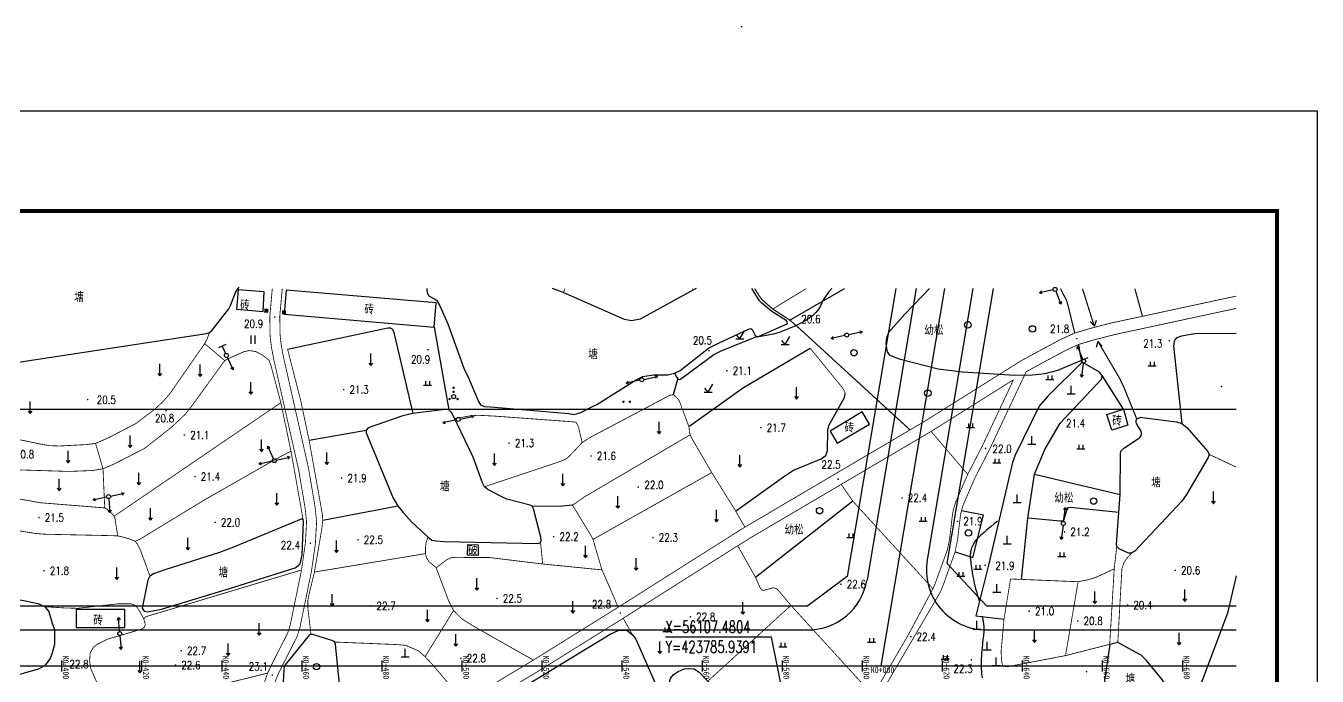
# Model space of a CAD drawing. Header units: millimetres. Extents: x 423323 to 424695, y 55333 to 56284.
# Drawn here: x 423594.9 to 423917.5, y 56121.4 to 56283.7 of the extents above; entities that cross this region are included whole.
import ezdxf
from ezdxf.enums import TextEntityAlignment as Align

# ---------------------------------------------------------------- set-up
doc = ezdxf.new("R2010")
doc.units = ezdxf.units.MM
doc.header["$LTSCALE"] = 1000
for name, pattern in [('X2', [10, 8, -2]), ('X3', [5, 4, -1]), ('X5', [3, 2, -1])]:
    doc.linetypes.add(name, pattern=pattern)
for name, color, linetype in [('DIM_COOR', 3, 'Continuous'), ('PUB_TEXT', 7, 'Continuous'), ('TK', 4, 'Continuous'), ('地形图', 252, 'Continuous'), ('道路网', 7, 'Continuous')]:
    doc.layers.add(name, color=color, linetype=linetype)
doc.styles.add('_TCH_DIM', font='SIMPLEX', dxfattribs={"bigfont": 'GBCBIG'})
doc.styles.add('HZ', font='rs.shx', dxfattribs={"width": 0.8, "bigfont": 'hztxt.shx'})
doc.styles.add('等线体', font='simhei.ttf')
doc.linetypes.add('10421', pattern='A,2,[150,AAA.SHX,S=1,R=0,X=0,Y=1],1e-11', length=2)
doc.linetypes.add('1161', pattern='A,0,[149,AAA.SHX,S=0.15,R=0,X=0,Y=0],-1.6', length=1.6)

# ---------------------------------------------------------------- blocks, each defined once
blk = doc.blocks.new('gc120')
for p, q in [((-0.5, 0.6), (0, 0)), ((0, 0), (0, 3)), ((0, 0), (0.5, 0.6))]:
    blk.add_line(p, q)
blk = doc.blocks.new('gc119')
for p, q in [((-1, 0), (1, 0)), ((-0.5, 1), (-0.5, 0)), ((0.5, 1), (0.5, 0))]:
    blk.add_line(p, q)
blk = doc.blocks.new('gc111')
for p, q in [((-1, 0), (1, 0)), ((0, 0), (0, 2))]:
    blk.add_line(p, q)
blk = doc.blocks.new('gc002')
at = {"const_width": 1}
blk.add_lwpolyline([(-0.5, 0), (0.5, 0)], dxfattribs=at)
blk = doc.blocks.new('gc170')
at = {"linetype": 'Continuous'}
blk.add_circle((0, 0), 0.5, dxfattribs=at)
blk = doc.blocks.new('gc013b')
at = {"linetype": 'Continuous'}
blk.add_line((0.5, 0), (4, 0), dxfattribs=at)
at = {"linetype": 'Continuous', "flags": 128}
blk.add_lwpolyline([(3.39, 0.35), (4, 0), (3.39, -0.35)], dxfattribs=at)
blk = doc.blocks.new('gc123')
for p, q in [((-1, 0), (1, 0)), ((0, 0), (-0.8, 1)), ((0, 0), (1.2, 2))]:
    blk.add_line(p, q)
blk = doc.blocks.new('gc160')
at = {"const_width": 0.3}
for points in [[(-0.15, 2.2, 1), (0.15, 2.2, 1)], [(-0.15, 1.2, 1), (0.15, 1.2, 1)], [(-1.15, -0.6, 1), (-0.85, -0.6, 1)], [(0.85, -0.6, 1), (1.15, -0.6, 1)]]:
    blk.add_lwpolyline(points, format="xyb", close=True, dxfattribs=at)
blk.add_circle((0, 0), 0.5)
blk = doc.blocks.new('gc163')
at = {"const_width": 0.3}
for points in [[(-0.95, 0, 1), (-0.65, 0, 1)], [(0.65, 0, 1), (0.95, 0, 1)]]:
    blk.add_lwpolyline(points, format="xyb", close=True, dxfattribs=at)
blk = doc.blocks.new('gc121')
for p, q in [((-0.5, -1), (-0.5, 1)), ((0.5, -1), (0.5, 1))]:
    blk.add_line(p, q)
blk = doc.blocks.new('gc122')
blk.add_circle((0, 0), 0.8)
blk = doc.blocks.new('gc037')
for p, q in [((0, 0), (-1.39, 0.8)), ((-1.39, -0.8), (0, 0))]:
    blk.add_line(p, q)
blk = doc.blocks.new('GC200')
at = {"linetype": 'Continuous', "const_width": 0.2, "flags": 128}
blk.add_lwpolyline([(-0.1, 0, 1), (0.1, 0, 1)], format="xyb", close=True, dxfattribs=at)
blk = doc.blocks.new('wetrewtewtre')
at = {"layer": '道路网', "color": 6, "linetype": 'Continuous'}
for p, q in [((423812.22, 56218.16), (423800.11, 56146.32)), ((423812.22, 56218.16), (423800.11, 56146.32)), ((423836.56, 56218.16), (423825.01, 56149.64)), ((423836.56, 56218.16), (423825.01, 56149.64)), ((423825.01, 56149.64), (423834.87, 56138.98)), ((423825.01, 56149.64), (423834.87, 56138.98)), ((423800.11, 56146.32), (423790.25, 56138.98)), ((423800.11, 56146.32), (423790.25, 56138.98)), ((423342.15, 56138.98), (423790.25, 56138.98)), ((423342.15, 56138.98), (423790.25, 56138.98)), ((423834.87, 56138.98), (423897.23, 56138.98)), ((423834.87, 56138.98), (423897.23, 56138.98))]:
    blk.add_line(p, q, dxfattribs=at)
at = {"layer": '道路网', "color": 4, "linetype": 'Continuous'}
for p, q in [((423817.29, 56218.16), (423805.04, 56145.49)), ((423817.29, 56218.16), (423805.04, 56145.49)), ((423831.49, 56218.16), (423820.08, 56150.47)), ((423831.49, 56218.16), (423820.08, 56150.47)), ((423342.15, 56132.98), (423790.25, 56132.98)), ((423342.15, 56132.98), (423790.25, 56132.98)), ((423834.87, 56132.98), (423897.23, 56132.98)), ((423834.87, 56132.98), (423897.23, 56132.98))]:
    blk.add_line(p, q, dxfattribs=at)
at = {"layer": '道路网', "color": 2, "linetype": 'X3'}
for p, q in [((423824.39, 56218.16), (423808.51, 56123.98)), ((423824.39, 56218.16), (423808.51, 56123.98)), ((423342.15, 56123.98), (423897.23, 56123.98)), ((423342.15, 56123.98), (423897.23, 56123.98))]:
    blk.add_line(p, q, dxfattribs=at)
at = {"layer": '道路网', "color": 2, "linetype": 'Continuous', "lineweight": 30}
for p, q in [((423603.9, 56122.58), (423603.9, 56125.38)), ((423603.9, 56122.58), (423603.9, 56125.38)), ((423623.9, 56122.58), (423623.9, 56125.38)), ((423623.9, 56122.58), (423623.9, 56125.38)), ((423643.9, 56122.58), (423643.9, 56125.38)), ((423643.9, 56122.58), (423643.9, 56125.38)), ((423663.9, 56122.58), (423663.9, 56125.38)), ((423663.9, 56122.58), (423663.9, 56125.38)), ((423683.9, 56122.58), (423683.9, 56125.38)), ((423683.9, 56122.58), (423683.9, 56125.38)), ((423703.9, 56122.58), (423703.9, 56125.38)), ((423703.9, 56122.58), (423703.9, 56125.38)), ((423723.9, 56122.58), (423723.9, 56125.38)), ((423723.9, 56122.58), (423723.9, 56125.38)), ((423743.9, 56122.58), (423743.9, 56125.38)), ((423743.9, 56122.58), (423743.9, 56125.38)), ((423763.9, 56122.58), (423763.9, 56125.38)), ((423763.9, 56122.58), (423763.9, 56125.38)), ((423783.9, 56122.58), (423783.9, 56125.38)), ((423783.9, 56122.58), (423783.9, 56125.38)), ((423803.9, 56122.58), (423803.9, 56125.38)), ((423803.9, 56122.58), (423803.9, 56125.38)), ((423807.11, 56123.98), (423809.91, 56123.98)), ((423807.11, 56123.98), (423809.91, 56123.98)), ((423823.9, 56122.58), (423823.9, 56125.38)), ((423823.9, 56122.58), (423823.9, 56125.38)), ((423843.9, 56122.58), (423843.9, 56125.38)), ((423843.9, 56122.58), (423843.9, 56125.38)), ((423863.9, 56122.58), (423863.9, 56125.38)), ((423863.9, 56122.58), (423863.9, 56125.38)), ((423883.9, 56122.58), (423883.9, 56125.38)), ((423883.9, 56122.58), (423883.9, 56125.38))]:
    blk.add_line(p, q, dxfattribs=at)
at = {"layer": '道路网', "color": 4, "linetype": 'Continuous'}
for centre, start, end in [((423834.87, 56147.98), 170.4299, 270), ((423834.87, 56147.98), 170.4299, 270), ((423790.25, 56147.98), 270, 350.4299), ((423790.25, 56147.98), 270, 350.4299)]:
    blk.add_arc(centre, 15, start, end, dxfattribs=at)
at = {"layer": '道路网', "color": 141, "linetype": 'Continuous', "style": '等线体', "width": 0.8}
for s, rotation, p in [('K0+400', 271.0552, (423604.07, 56126.53)), ('K0+400', 271.0552, (423604.07, 56126.53)), ('K0+420', 271.0552, (423624.07, 56126.53)), ('K0+420', 271.0552, (423624.07, 56126.53)), ('K0+440', 271.0552, (423644.07, 56126.53)), ('K0+440', 271.0552, (423644.07, 56126.53)), ('K0+460', 271.0552, (423664.07, 56126.53)), ('K0+460', 271.0552, (423664.07, 56126.53)), ('K0+480', 271.0552, (423684.07, 56126.53)), ('K0+480', 271.0552, (423684.07, 56126.53)), ('K0+500', 271.0552, (423704.07, 56126.53)), ('K0+500', 271.0552, (423704.07, 56126.53)), ('K0+520', 271.0552, (423724.07, 56126.53)), ('K0+520', 271.0552, (423724.07, 56126.53)), ('K0+540', 271.0552, (423744.07, 56126.53)), ('K0+540', 271.0552, (423744.07, 56126.53)), ('K0+560', 271.0552, (423764.07, 56126.53)), ('K0+560', 271.0552, (423764.07, 56126.53)), ('K0+580', 271.0552, (423784.07, 56126.53)), ('K0+580', 271.0552, (423784.07, 56126.53)), ('K0+600', 271.0552, (423804.07, 56126.53)), ('K0+600', 271.0552, (423804.07, 56126.53)), ('K0+620', 271.0552, (423824.07, 56126.53)), ('K0+620', 271.0552, (423824.07, 56126.53)), ('K0+640', 271.0552, (423844.07, 56126.53)), ('K0+640', 271.0552, (423844.07, 56126.53)), ('K0+660', 271.0552, (423864.07, 56126.53)), ('K0+660', 271.0552, (423864.07, 56126.53)), ('K0+680', 271.0552, (423884.07, 56126.53)), ('K0+680', 271.0552, (423884.07, 56126.53)), ('K0+000', 359.6331, (423805.98, 56122.25)), ('K0+000', 359.6331, (423805.98, 56122.25))]:
    blk.add_text(s, height=1.5, rotation=rotation, dxfattribs=at).set_placement(p)
blk = doc.blocks.new('GeYuanFrame_84040822', base_point=(20.09, 4.53))
at = {"layer": 'TK'}
blk.add_lwpolyline([(20.09, 4.53), (20.09, 598.53), (861.09, 598.53), (861.09, 4.53)], close=True, dxfattribs=at)
at = {"layer": 'TK', "const_width": 1}
blk.add_lwpolyline([(45.09, 588.53), (851.09, 588.53), (851.09, 14.53), (45.09, 14.53)], close=True, dxfattribs=at)

msp = doc.modelspace()

# ---------------------------------------------------------------- linework, layer by layer
at = {"layer": 'DIM_COOR', "color": 3}
for p, q in [((423781.185, 56131.19), (423754.675, 56131.19)), ((423785.939, 56107.48), (423781.185, 56131.19))]:
    msp.add_line(p, q, dxfattribs=at)
at = {"layer": '地形图', "color": 250, "linetype": '10421', "flags": 128}
for points, elevation in [([(423569.574, 56218.16), (423571.972, 56211.813), (423572.145, 56211.498), (423572.628, 56211.483), (423573.429, 56211.648), (423579.651, 56213.604), (423580.129, 56213.526), (423580.408, 56213.197), (423580.692, 56212.259), (423584.225, 56198.476), (423640.013, 56206.959), (423640.764, 56207.19), (423641.41, 56207.793), (423645.611, 56213.145)], -21.177), ([(423645.611, 56213.145), (423646.042, 56213.979), (423647.269, 56217.175), (423647.648, 56217.818), (423648.219, 56218.562)], -21.177), ([(423660.275, 56203.032), (423685.279, 56208.359), (423686.022, 56208.346)], 21.542), ([(423686.022, 56208.346), (423686.489, 56208.045), (423686.802, 56207.194), (423691.545, 56186.963)], 21.542), ([(423760.539, 56183.711), (423774.182, 56193.52), (423790.819, 56203.308)], 22.472), ([(423772.217, 56162.644), (423784.192, 56171.165), (423786.691, 56172.828), (423793.607, 56175.683), (423794.704, 56176.494), (423795.193, 56177.777), (423795.246, 56182.769), (423795.51, 56183.994), (423799.432, 56191.026), (423799.606, 56191.892)], 22.472), ([(423665.639, 56180.364), (423679.866, 56182.832)], 21.912)]:
    msp.add_lwpolyline(points, dxfattribs=dict(at, elevation=elevation))
at = {"layer": '地形图', "color": 250, "linetype": 'Continuous', "elevation": -21.177, "flags": 128}
for points in [[(423654.355, 56217.404), (423654.094, 56212.398), (423647.629, 56212.916), (423648.029, 56217.911)], [(423696.909, 56208.575), (423697.423, 56214.584), (423659.916, 56217.763), (423659.407, 56211.754)]]:
    msp.add_lwpolyline(points, close=True, dxfattribs=at)
at = {"layer": '地形图', "color": 250, "linetype": 'X2', "const_width": 0.2, "flags": 128}
for points, elevation in [([(423655.832, 56211.171), (423656.459, 56218.16)], 20.922), ([(423646.585, 56094.336), (423652.918, 56115.408), (423655.301, 56122.207), (423656.578, 56124.888), (423660.299, 56132.202), (423660.918, 56134.116), (423663.753, 56147.937), (423664.729, 56154.739), (423665.023, 56160.006), (423664.637, 56163.499), (423663.065, 56172.785), (423656.768, 56200.732), (423656.265, 56203.417), (423655.909, 56206.33), (423655.832, 56211.171)], 24.04)]:
    msp.add_lwpolyline(points, dxfattribs=dict(at, elevation=elevation))
at = {"layer": '地形图', "color": 250, "linetype": 'Continuous', "const_width": 0.2, "flags": 128}
for points, elevation in [([(423658.322, 56211.249), (423658.948, 56218.16)], 20.922), ([(423729.126, 56217.171), (423729.62, 56218.16)], 20.762), ([(423761.686, 56217.851), (423761.424, 56218.16)], 20.202), ([(423649.254, 56094.598), (423655.296, 56114.634), (423657.615, 56121.253), (423658.821, 56123.783), (423662.617, 56131.244), (423663.339, 56133.478), (423666.217, 56147.507), (423667.219, 56154.491), (423667.531, 56160.074), (423667.114, 56163.846), (423665.519, 56173.269), (423659.216, 56201.238), (423658.737, 56203.799), (423658.407, 56206.504), (423658.327, 56211.37)], 24.04), ([(423640.764, 56207.19), (423640.221, 56205.721), (423639.556, 56204.433), (423630.872, 56191.958), (423629.099, 56189.909), (423626.942, 56187.932), (423622.309, 56184.455), (423615.762, 56181.055), (423612.309, 56179.524), (423609.968, 56179.232), (423603.39, 56178.89), (423600.883, 56178.961), (423599.333, 56179.208), (423592.526, 56180.606), (423590.614, 56181.463), (423589.424, 56182.696), (423588.528, 56183.755), (423585.353, 56188.705), (423584.58, 56189.893), (423583.914, 56191.963), (423582.394, 56198.11)], -21.177), ([(423666.117, 56131.866), (423665.351, 56138.318), (423665.336, 56140.374), (423665.648, 56141.912), (423666.984, 56147.425), (423668.88, 56158.522), (423669.046, 56160.354), (423668.972, 56161.799), (423665.639, 56180.364), (423663.542, 56190.278), (423660.275, 56203.032)], 22.922), ([(423799.606, 56191.892), (423799.391, 56192.617), (423798.738, 56193.597), (423790.819, 56203.308)], 22.472), ([(423658.591, 56189.695), (423656.189, 56198.75), (423655.632, 56200.283), (423653.994, 56201.605), (423652.31, 56202.459), (423650.699, 56202.706), (423649.387, 56202.422), (423645.113, 56200.531), (423644.594, 56200.184), (423644.14, 56199.618), (423636.354, 56188.884), (423634.645, 56186.747), (423631.509, 56183.771), (423627.584, 56180.646), (423624.421, 56178.212), (423616.8, 56174.318), (423614.162, 56173.187), (423611.475, 56172.756), (423605.624, 56172.538), (423596.143, 56172.833), (423593.025, 56172.932)], 0.405), ([(423844.776, 56197.391), (423835.553, 56177.828), (423832.005, 56170.949), (423829.115, 56164.315), (423828.61, 56162.709), (423828.362, 56161.493), (423827.656, 56155.491), (423827.046, 56152.446), (423824.054, 56144.156), (423823.306, 56142.371), (423816.635, 56130.958)], 21.832), ([(423658.591, 56189.695), (423616.943, 56161.368), (423616, 56162.45), (423614.986, 56163.245), (423614.595, 56163.434), (423598.697, 56164.701), (423587.102, 56166.745), (423585.417, 56167.171), (423582.203, 56168.392), (423580.795, 56169.192), (423579.404, 56170.5), (423575.365, 56175.781), (423574.3, 56177.244), (423573.528, 56179.097), (423571.093, 56185.343), (423568.3, 56193.652)], 0.405), ([(423705.878, 56112.469), (423723.241, 56122.877), (423744.192, 56135.933), (423772.735, 56153.984), (423776.074, 56156.059), (423798.582, 56169.305), (423821.045, 56182.519), (423841.637, 56195.424)], 23.082), ([(423760.539, 56183.711), (423758.194, 56190.013), (423757.71, 56190.739), (423756.668, 56191.696), (423755.773, 56191.546), (423735.687, 56180.925), (423733.883, 56179.735), (423730.51, 56176.181), (423729.632, 56175.516), (423727.778, 56174.815), (423709.442, 56168.705)], 22.042), ([(423658.591, 56189.695), (423661.127, 56177.59), (423664.14, 56160.593)], 0.405), ([(423733.883, 56179.735), (423732.969, 56183.467), (423732.722, 56184.136), (423732.307, 56184.835), (423731.667, 56184.91), (423711.959, 56186.348), (423707.883, 56186.551), (423705.794, 56186.392), (423702.199, 56185.737)], 21.782), ([(423774.522, 56158.627), (423772.217, 56162.644), (423766.239, 56172.251), (423761.251, 56180.802), (423760.839, 56181.68), (423760.68, 56182.329), (423760.539, 56183.711)], 23.082), ([(423830.197, 56171.807), (423821.045, 56182.519)], 21.832), ([(423661.127, 56177.59), (423658.947, 56176.466), (423655.766, 56174.697), (423639.303, 56165.306), (423623.322, 56155.587), (423622.169, 56155.104), (423620.841, 56155.666), (423618.762, 56156.256), (423617.829, 56156.438), (423616.314, 56156.505), (423599.525, 56156.87), (423597.345, 56157.047), (423595.091, 56157.404), (423587.818, 56158.596), (423586.824, 56158.383), (423586.055, 56158.07), (423582.534, 56155.022)], 0.405), ([(423609.968, 56179.232), (423609.968, 56179.232)], -21.177), ([(423614.162, 56173.187), (423612.309, 56179.524)], -0.015), ([(423614.595, 56163.434), (423614.162, 56173.187)], 0.375), ([(423798.582, 56169.305), (423801.46, 56165.15), (423821.502, 56143.243)], 23.082), ([(423617.829, 56156.438), (423617.138, 56160.856), (423616.943, 56161.368)], 0.765), ([(423625.892, 56146.409), (423623.482, 56153.001), (423622.757, 56154.422), (423622.169, 56155.104)], -21.177), ([(423666.984, 56147.425), (423694.733, 56152.027)], 22.802), ([(423772.735, 56153.984), (423777.181, 56146.091), (423778.339, 56143.47), (423778.725, 56142.937), (423779.204, 56142.858), (423781.66, 56143.506), (423782.013, 56143.439), (423782.414, 56143.258), (423782.907, 56142.811), (423786.026, 56139.093), (423806.532, 56116.643)], 23.082), ([(423867.68, 56129.849), (423868.717, 56148.314), (423869.199, 56149.733), (423869.868, 56150.759), (423871.086, 56152.103)], 20.912), ([(423655.301, 56122.207), (423615.351, 56112.305), (423614.931, 56112.394), (423614.657, 56112.777), (423613.311, 56118.258), (423611.097, 56123.348), (423610.831, 56125.23), (423610.92, 56127.14), (423611.769, 56128.649), (423612.691, 56129.348), (423615.282, 56130.684), (423618.738, 56131.665), (423623.897, 56133.212), (423624.464, 56133.625), (423624.722, 56134.243), (423624.674, 56134.576), (423624.397, 56135.492), (423624.361, 56135.739), (423624.774, 56136.204), (423625.659, 56136.531), (423626.012, 56136.616), (423663.753, 56147.937)], 24.04), ([(423721.677, 56125.437), (423706.549, 56134.022), (423703.759, 56135.775), (423701.744, 56137.851), (423700.57, 56140.08), (423697.383, 56148.507)], 23.082), ([(423854.627, 56126.571), (423857.77, 56145.009)], 21.282), ([(423765.23, 56120.158), (423786.026, 56139.093)], 23.412), ([(423694.624, 56126.287), (423701.744, 56137.851)], 22.96), ([(423704.336, 56115.043), (423696.514, 56124.292), (423694.624, 56126.287), (423692.961, 56127.743), (423689.85, 56129.12), (423687.784, 56129.316), (423672.102, 56129.953)], 22.96)]:
    msp.add_lwpolyline(points, dxfattribs=dict(at, elevation=elevation))
at = {"layer": '地形图', "color": 250, "linetype": 'Continuous', "flags": 128}
for points, elevation in [([(423695.088, 56218.16), (423695.092, 56217.831), (423695.166, 56217.081), (423695.593, 56216.37), (423697.494, 56215.319), (423698.307, 56213.824), (423700.278, 56209.338), (423704.365, 56198.08), (423705.186, 56196.467), (423705.186, 56196.467), (423707.99, 56189.974), (423708.5, 56189.136), (423709.499, 56188.703), (423711.009, 56188.668), (423730.564, 56186.954), (423731.862, 56186.733), (423733.497, 56187.239), (423735.916, 56188.462), (423737.497, 56189.229), (423747.214, 56195.319), (423749.027, 56196.256), (423751.654, 56196.681), (423755.236, 56196.681), (423756.966, 56197.035), (423758.314, 56197.74), (423765.415, 56203.312), (423767.912, 56204.562), (423775.428, 56208.055), (423776.008, 56208.203), (423776.346, 56207.986), (423777.127, 56206.448), (423777.512, 56206.179), (423778.114, 56206.264), (423785.057, 56209.378), (423785.147, 56209.627), (423785.125, 56209.901), (423784.875, 56210.241), (423781.254, 56212.488), (423778.715, 56214.568), (423778.205, 56215.114), (423776.266, 56218.16)], 20.962), ([(423762.356, 56218.16), (423761.686, 56217.851), (423748.366, 56210.553), (423746.157, 56210.138), (423744.482, 56210.469), (423729.126, 56217.171), (423726.418, 56218.16)], 20.962), ([(423796.238, 56218.16), (423795.425, 56217.242), (423794.115, 56215.347), (423793.207, 56213.446), (423792.299, 56212.277), (423791.409, 56211.396), (423789.755, 56210.213), (423787.273, 56208.914), (423783.09, 56207.214), (423781.674, 56206.774), (423777.594, 56206.008)], 21), ([(423820.642, 56218.16), (423818.876, 56216.374), (423814.511, 56211.768), (423810.412, 56207.172), (423809.875, 56205.919), (423809.768, 56204.413), (423810.044, 56202.39), (423810.598, 56201.656), (423811.73, 56201.118), (423813.08, 56200.642), (423822.83, 56198.159), (423828.868, 56197.407), (423841.964, 56196.55), (423846.415, 56196.667), (423849.578, 56197.018), (423852.681, 56197.838), (423860.274, 56200.971)], 22), ([(423664.14, 56160.593), (423663.688, 56160.626), (423646.787, 56153.649), (423643.228, 56152.287), (423629.57, 56147.953), (423626.788, 56146.953), (423625.892, 56146.409), (423625.333, 56145.391), (423623.985, 56138.391)], -21.177), ([(423623.985, 56138.392), (423624.473, 56137.677), (423625.265, 56137.48), (423628.775, 56138.172), (423646.823, 56143.659), (423662.163, 56148.516), (423662.843, 56148.959), (423663.404, 56149.457), (423663.902, 56151.699), (423664.249, 56159.985), (423664.14, 56160.593)], 22.382), ([(423672.102, 56129.953), (423671.545, 56130.261), (423666.604, 56131.853), (423666.117, 56131.866), (423665.703, 56131.632), (423659.706, 56124.228), (423659.441, 56123.753), (423659.32, 56123.135), (423659.07, 56118.243)], 22.96), ([(423674.119, 56111.132), (423672.235, 56129.382), (423672.102, 56129.953)], 22.96)]:
    msp.add_lwpolyline(points, dxfattribs=dict(at, elevation=elevation))
at = {"layer": '地形图', "color": 250, "linetype": 'X2', "const_width": 0.2, "flags": 128}
msp.add_lwpolyline([(423704.336, 56115.043), (423721.677, 56125.437), (423742.596, 56138.473), (423771.141, 56156.526), (423774.522, 56158.627), (423797.06, 56171.891), (423819.487, 56185.083), (423843.636, 56200.217), (423853.254, 56205.402), (423856.928, 56207.072), (423860.777, 56208.217), (423866.084, 56209.588), (423897.23, 56216.285)], dxfattribs=at)
at = {"layer": '地形图', "color": 250, "linetype": 'X3', "flags": 128}
for points, const_width, elevation in [([(423815.779, 56182.902), (423797.328, 56199.801), (423787.56, 56208.747), (423785.766, 56210.292), (423781.483, 56213.075), (423780.159, 56214.204), (423778.775, 56215.441), (423778.071, 56216.407), (423776.945, 56218.16)], 0.3, 21.712), ([(423799.406, 56218.16), (423785.766, 56210.292)], 0.3, 22.012), ([(423853.375, 56218.16), (423854.905, 56215.144), (423855.376, 56213.462), (423856.928, 56207.072)], 0.3, 20.012), ([(423841.637, 56195.424), (423833.759, 56178.714), (423830.197, 56171.807), (423827.239, 56165.016), (423826.672, 56163.211), (423826.385, 56161.811), (423825.679, 56155.805), (423825.114, 56152.984), (423822.189, 56144.882), (423821.502, 56143.243), (423815.285, 56131.622)], 0.2, 21.832)]:
    msp.add_lwpolyline(points, dxfattribs=dict(at, const_width=const_width, elevation=elevation))
at = {"layer": '地形图', "color": 250, "linetype": 'Continuous', "flags": 128}
for points, const_width in [([(423789.833, 56218.16), (423781.483, 56213.075)], 0.2), ([(423861.669, 56209.212), (423858.854, 56218.16)], 0.3), ([(423644.594, 56200.184), (423639.556, 56204.433)], 0.2), ([(423862.718, 56205.004), (423868.138, 56195.776), (423869.207, 56193.539), (423872.416, 56185.637)], 0.3), ([(423731.402, 56164.205), (423732.238, 56164.589), (423733.124, 56165.295), (423734.418, 56166.171), (423760.839, 56181.68)], 0.2), ([(423890.54, 56176.769), (423897.23, 56173.646)], 0.2), ([(423736.583, 56155.57), (423766.239, 56172.251)], 0.2), ([(423742.857, 56138.638), (423739.411, 56146.647), (423738.809, 56147.967), (423736.583, 56155.57), (423735.957, 56156.756), (423731.402, 56164.205)], 0.2), ([(423697.383, 56148.507), (423695.603, 56149.999), (423694.969, 56151.007), (423694.733, 56152.027), (423694.721, 56153.483), (423694.886, 56154.819), (423695.375, 56156.133)], 0.2), ([(423723.484, 56154.803), (423724.002, 56149.433)], 0.2), ([(423867.419, 56153.774), (423866.796, 56148.217), (423865.661, 56129.379)], 0.2), ([(423738.809, 56147.967), (423724.002, 56149.433), (423710.638, 56151.051), (423702.075, 56151.079), (423701.308, 56151.012), (423700.493, 56150.728), (423700.042, 56150.502), (423697.383, 56148.507)], 0.2), ([(423840.886, 56145.693), (423843.613, 56145.589), (423857.77, 56145.009), (423860.425, 56145.529), (423862.316, 56146.142), (423866.796, 56148.217)], 0.2), ([(423865.661, 56129.379), (423854.627, 56126.571), (423854.627, 56126.571), (423840.041, 56123.783), (423839.053, 56123.918), (423839.053, 56123.918), (423839.053, 56123.918), (423839.053, 56123.918), (423838.734, 56124.741), (423838.583, 56126.55), (423838.526, 56127.59), (423839.257, 56135.696), (423840.901, 56145.742), (423840.901, 56145.742)], 0.2), ([(423599.717, 56138.772), (423599.717, 56138.772), (423604.653, 56138.46), (423607.843, 56138.38), (423617.909, 56139.487), (423621.193, 56139.48), (423622.273, 56139.105), (423623.004, 56138.193), (423624.361, 56135.739)], 0.2), ([(423744.128, 56135.893), (423746.495, 56131.669)], 0.2), ([(423816.635, 56130.958), (423816.635, 56130.958), (423783.152, 56073.981), (423782.844, 56073.294), (423782.924, 56072.025), (423785.348, 56053.462), (423784.978, 56048.696), (423783.432, 56045.14), (423775.784, 56033.18), (423773.783, 56029.219), (423767.177, 56009.773), (423765.716, 56007.621), (423761.469, 56002.15), (423758.71, 56000.602), (423756.783, 56000)], 0.2)]:
    msp.add_lwpolyline(points, dxfattribs=dict(at, const_width=const_width))
at = {"layer": '地形图', "color": 250, "linetype": 'X3', "flags": 128}
for points, const_width in [([(423873.815, 56211.368), (423871.946, 56218.16)], 0.3), ([(423815.285, 56131.622), (423815.285, 56131.622), (423781.704, 56074.159), (423781.356, 56073.106), (423781.373, 56072.076), (423783.841, 56053.426), (423783.502, 56049.064), (423782.104, 56045.847), (423774.479, 56033.924), (423772.397, 56029.801), (423765.823, 56010.447), (423764.502, 56008.503), (423760.471, 56003.31), (423758.113, 56001.987), (423751.752, 56000)], 0.2)]:
    msp.add_lwpolyline(points, dxfattribs=dict(at, const_width=const_width))
at = {"layer": '地形图', "color": 250, "linetype": 'Continuous', "flags": 128}
msp.add_lwpolyline([(423897.23, 56213.217, 0.2, 0.2, 0), (423866.775, 56206.668, 0.2, 0.2, 0), (423861.58, 56205.326, 0.2, 0.2, 0), (423857.982, 56204.256, 0.2, 0.2, 0), (423854.588, 56202.713, 0.2, 0.2, 0), (423845.146, 56197.623, 0.2, 0.2, 0), (423844.776, 56197.391, 0, 0, 0)], format="xyseb", dxfattribs=at)
at = {"layer": '地形图', "color": 250, "linetype": '1161', "flags": 128}
for points in [[(423696.909, 56208.575), (423700.557, 56187.872)], [(423843.613, 56145.589), (423845.202, 56160.877), (423846.861, 56171.865), (423849.431, 56178.002), (423853.292, 56184.551), (423863.576, 56195.598), (423863.804, 56196.507), (423863.102, 56197.276), (423858.794, 56199.809), (423858.394, 56201.545), (423857.982, 56204.256)], [(423869.136, 56188.046), (423863.804, 56196.507)], [(423756.668, 56191.696), (423757.806, 56195.565)], [(423801.46, 56165.15), (423777.181, 56146.091)], [(423827.046, 56152.446), (423831.438, 56151.066), (423834.128, 56161.591), (423828.61, 56162.709)], [(423867.975, 56162.319), (423855.785, 56163.525), (423855.205, 56163.449), (423854.943, 56163.029), (423854.209, 56160.547), (423853.979, 56160.156), (423853.325, 56160.137), (423845.202, 56160.877)]]:
    msp.add_lwpolyline(points, dxfattribs=at)
at = {"layer": '地形图', "color": 250, "linetype": '10421', "flags": 128}
for points in [[(423756.966, 56197.035), (423757.558, 56195.946), (423757.806, 56195.565), (423758.306, 56195.492), (423759.1, 56196.059), (423766.784, 56201.752), (423768.596, 56202.641), (423777.512, 56206.179)], [(423897.23, 56206.963), (423886.951, 56206.847), (423883.593, 56206.277), (423882.34, 56205.879), (423881.861, 56205.3), (423881.6, 56203.887), (423883.681, 56184.513)], [(423858.794, 56199.809), (423850.247, 56191.339), (423848.034, 56188.82), (423842.082, 56176.635), (423841.394, 56174.762), (423835.37, 56149.125), (423832.229, 56136.527), (423839.257, 56135.696)], [(423721.402, 56163.859), (423729.038, 56163.956), (423731.402, 56164.205)], [(423669.046, 56160.354), (423687.799, 56163.985)], [(423765.773, 56103.992), (423764.646, 56104.807), (423762.419, 56107.764), (423756.477, 56116.274), (423755.927, 56117.388), (423755.43, 56118.92), (423755.958, 56120.893), (423756.608, 56121.802), (423757.834, 56122.615), (423759.373, 56123.25), (423760.418, 56123.384), (423761.89, 56123.27), (423763.063, 56122.462), (423765.23, 56120.158), (423772.481, 56108.687), (423773.101, 56107.841), (423773.25, 56106.81), (423772.55, 56106.097), (423768.372, 56104.327), (423767.033, 56103.92), (423765.773, 56103.992)]]:
    msp.add_lwpolyline(points, dxfattribs=at)
at = {"layer": '地形图', "color": 250, "linetype": 'Continuous', "flags": 128}
for points in [[(423723.484, 56154.803), (423723.666, 56155.209), (423723.507, 56156.127), (423721.713, 56163.207), (423721.402, 56163.859), (423720.881, 56164.104), (423715.075, 56165.615), (423713.83, 56166.228), (423710.309, 56168.021), (423709.442, 56168.705), (423708.932, 56169.653), (423706.629, 56176.063), (423701.678, 56186.531), (423701.263, 56187.206), (423700.557, 56187.872), (423699.602, 56187.984), (423691.545, 56186.963), (423689.07, 56186.376), (423680.394, 56183.446), (423679.866, 56182.832), (423679.899, 56182.128), (423686.687, 56165.865), (423687.799, 56163.985), (423689.126, 56162.257), (423691.413, 56159.819), (423694.545, 56156.877), (423695.375, 56156.133), (423696.33, 56155.399), (423697.285, 56155.202), (423699.413, 56155.044), (423722.868, 56154.57), (423723.484, 56154.803)], [(423890.54, 56176.769), (423890.248, 56175.985), (423884.875, 56166.815), (423883.688, 56165.141), (423871.961, 56152.595), (423871.086, 56152.103), (423870.364, 56152.167), (423868.05, 56153.226), (423867.419, 56153.774), (423867.398, 56154.353), (423867.975, 56162.319), (423868.254, 56166.794), (423868.397, 56176.954), (423868.479, 56177.624), (423869.086, 56178.242), (423873.223, 56181.031), (423873.537, 56181.543), (423873.582, 56182.08), (423873.551, 56182.557), (423872.423, 56184.365), (423872.237, 56184.785), (423872.269, 56185.214), (423872.416, 56185.637), (423873.402, 56186.042), (423874.426, 56185.949), (423882.345, 56184.878), (423883.681, 56184.513), (423884.954, 56183.481), (423890.209, 56177.549), (423890.54, 56176.769)], [(423897.23, 56146.488), (423895.09, 56137.142), (423886.476, 56114.387), (423886.39, 56113.7)], [(423588.799, 56120.618), (423598.08, 56123.28), (423599.793, 56124.157), (423600.943, 56125.738), (423601.42, 56127.05), (423602.14, 56129.436), (423602.14, 56131.592), (423602.1, 56132.97), (423601.613, 56134.323), (423600.609, 56137.652), (423599.717, 56138.772), (423599.717, 56138.772), (423597.954, 56139.499), (423593.08, 56140.469)], [(423745.03, 56132.938), (423746.495, 56131.669), (423747.293, 56130.673), (423754.215, 56114.956), (423754.77, 56113.57), (423754.118, 56111.735), (423752.067, 56110.368), (423727.433, 56098.948), (423723, 56097.8), (423723, 56097.8), (423716.933, 56097.21), (423713.53, 56097.6), (423711.718, 56098.948), (423710.536, 56100.407), (423708.29, 56105.58), (423707.542, 56108.074), (423707.53, 56110.52), (423709.072, 56112.383), (423711.088, 56113.773), (423740.867, 56131.928), (423742.882, 56132.841), (423745.03, 56132.938)], [(423745.03, 56132.938), (423746.495, 56131.669), (423747.293, 56130.673), (423754.215, 56114.956), (423754.77, 56113.57), (423754.118, 56111.735), (423752.067, 56110.368), (423727.433, 56098.948), (423723, 56097.8), (423723, 56097.8), (423716.933, 56097.21), (423713.53, 56097.6), (423711.718, 56098.948), (423710.536, 56100.407), (423708.29, 56105.58), (423707.542, 56108.074), (423707.53, 56110.52), (423709.072, 56112.383), (423711.088, 56113.773), (423740.867, 56131.928), (423742.882, 56132.841), (423745.03, 56132.938)], [(423865.661, 56129.379), (423865.661, 56129.379), (423864.394, 56120.382), (423864.394, 56120.382), (423864.394, 56120.382), (423864.884, 56118.701), (423865.896, 56117.456), (423866.878, 56117.055), (423866.878, 56117.055), (423866.878, 56117.055)], [(423867.68, 56129.849), (423865.661, 56129.379)], [(423866.878, 56117.055), (423874.247, 56118.849), (423876.112, 56118.818), (423878.658, 56118.871), (423879.157, 56119.032), (423879.367, 56119.27), (423879.351, 56119.628), (423878.751, 56120.597), (423874.842, 56125.311), (423873.503, 56126.642), (423872.106, 56127.429), (423867.68, 56129.849)]]:
    msp.add_lwpolyline(points, dxfattribs=at)
for points in [[(423795.793, 56182.59), (423797.611, 56179.566), (423805.658, 56184.35), (423803.855, 56187.383)], [(423869.136, 56188.046), (423870.232, 56184.117), (423866.181, 56182.844), (423864.959, 56186.733)], [(423607.48, 56133.55), (423619.62, 56133.58), (423619.609, 56138.1), (423607.46, 56138.07), (423607.471, 56133.55)], [(423607.48, 56133.55), (423619.62, 56133.58), (423619.609, 56138.1), (423607.46, 56138.07), (423607.471, 56133.55)]]:
    msp.add_lwpolyline(points, close=True, dxfattribs=at)
at = {"layer": '地形图', "color": 250, "linetype": '1161', "elevation": 21.482, "flags": 128}
msp.add_lwpolyline([(423846.861, 56171.865), (423868.254, 56166.794)], dxfattribs=at)
at = {"layer": '地形图', "color": 250, "linetype": 'Continuous', "elevation": 22}
for points in [[(423837.652, 56160.086), (423836.823, 56159.419), (423836.072, 56158.809), (423835.399, 56158.259), (423834.803, 56157.766), (423834.285, 56157.333), (423833.844, 56156.958), (423833.481, 56156.641), (423833.195, 56156.383), (423832.957, 56156.155), (423832.735, 56155.93), (423832.529, 56155.708), (423832.34, 56155.488), (423832.167, 56155.27), (423832.01, 56155.055), (423831.871, 56154.843), (423831.747, 56154.632), (423831.635, 56154.424), (423831.529, 56154.215), (423831.43, 56154.007), (423831.336, 56153.799), (423831.249, 56153.592), (423831.168, 56153.384), (423831.093, 56153.177), (423831.025, 56152.971), (423830.964, 56152.759), (423830.914, 56152.538), (423830.875, 56152.308), (423830.846, 56152.068), (423830.828, 56151.818), (423830.82, 56151.559), (423830.822, 56151.29), (423830.835, 56151.012), (423830.858, 56150.707), (423830.892, 56150.357), (423830.936, 56149.962), (423830.99, 56149.523), (423831.055, 56149.038), (423831.131, 56148.509), (423831.217, 56147.936), (423831.313, 56147.317), (423831.421, 56146.671), (423831.543, 56146.013), (423831.678, 56145.345), (423831.827, 56144.665), (423831.99, 56143.974), (423832.166, 56143.272), (423832.356, 56142.559), (423832.559, 56141.835), (423832.764, 56141.109), (423833.09, 56140.203)], [(423833.831, 56136.377), (423833.997, 56135.614), (423834.086, 56134.996), (423834.152, 56134.409), (423834.197, 56133.852), (423834.219, 56133.325), (423834.219, 56132.829), (423834.197, 56132.363), (423834.152, 56131.928), (423834.096, 56131.487), (423834.039, 56131.003), (423833.981, 56130.478), (423833.921, 56129.911), (423833.861, 56129.301), (423833.799, 56128.65), (423833.735, 56127.956), (423833.671, 56127.22), (423833.614, 56126.477), (423833.574, 56125.761), (423833.55, 56125.071), (423833.542, 56124.409), (423833.551, 56123.773), (423833.576, 56123.164), (423833.618, 56122.582), (423833.676, 56122.027), (423833.747, 56121.502), (423833.826, 56121.012)]]:
    msp.add_lwpolyline(points, dxfattribs=at)
at = {"layer": '地形图', "color": 250, "linetype": 'X5', "flags": 128}
msp.add_lwpolyline([(423705.159, 56151.727), (423707.939, 56151.667), (423707.993, 56154.166), (423705.213, 56154.226)], close=True, dxfattribs=at)
at = {"layer": '道路网', "color": 1, "linetype": 'Continuous'}
msp.add_line((423897.23, 56188.03), (423403.446, 56188.03), dxfattribs=at)
msp.add_line((423897.23, 56188.03), (423403.446, 56188.03), dxfattribs=at)

# ---------------------------------------------------------------- block references
at = {"rotation": 270}
msp.add_blockref('GeYuanFrame_84040822', (423323.496, 56262.526), dxfattribs=at)
msp.add_blockref('wetrewtewtre', (0, 0))
at = {"layer": '地形图', "color": 250, "linetype": 'Continuous'}
for name, p in [('GC200', (423773.689, 56283.542, 19)), ('gc170', (423852.003, 56217.966, 21.972)), ('GC200', (423657.077, 56211.059, 20.922)), ('GC200', (423785.766, 56210.292, 20.642)), ('gc122', (423830.227, 56209.096)), ('gc121', (423651.668, 56205.421)), ('gc123', (423773.222, 56205.634)), ('gc123', (423784.576, 56204.177)), ('gc170', (423799.985, 56206.563)), ('gc122', (423846.366, 56208.107)), ('GC200', (423695.383, 56202.9, 20.9)), ('GC200', (423765.569, 56202.681, 20.5)), ('gc122', (423801.774, 56202.161)), ('GC200', (423857.455, 56205.664, 21.772)), ('GC200', (423880.541, 56205.139, 21.33)), ('gc170', (423644.984, 56201.498, -21.177)), ('gc120', (423681.1, 56198.938)), ('gc170', (423859.132, 56200.072, 22.152)), ('gc119', (423876.246, 56198.894)), ('gc120', (423628.357, 56196.407, -21.177)), ('gc120', (423638.46, 56196.216, -21.177)), ('GC200', (423770.011, 56197.668, 21.1)), ('gc119', (423850.69, 56195.496)), ('gc120', (423651.091, 56191.819, -21.177)), ('gc119', (423695.194, 56194.079)), ('gc160', (423701.753, 56191.206)), ('gc170', (423748.764, 56195.41, 21.122)), ('gc123', (423765.346, 56192.293)), ('gc120', (423787.442, 56190.603)), ('gc111', (423856.034, 56191.905)), ('GC200', (423893.58, 56193.724, 20.622)), ('gc120', (423595.953, 56187.018, -21.177)), ('GC200', (423610.337, 56190.486, 20.5)), ('GC200', (423674.277, 56192.947, 21.322)), ('gc163', (423744.982, 56189.923)), ('gc122', (423820.233, 56192.051)), ('GC200', (423629.93, 56187.757, 20.822)), ('gc170', (423702.925, 56185.503)), ('gc120', (423753.143, 56181.927)), ('GC200', (423778.506, 56183.453, 21.732)), ('gc119', (423830.913, 56183.49)), ('GC200', (423853.292, 56184.551, 21.422)), ('gc120', (423620.956, 56178.514, -21.177)), ('GC200', (423634.503, 56181.621)), ('gc120', (423653.772, 56177.519, -21.177)), ('gc111', (423846.244, 56179.372)), ('gc120', (423605.442, 56174.677, -21.177)), ('gc120', (423670.113, 56174.27)), ('GC200', (423715.62, 56179.625, 21.262)), ('GC200', (423834.656, 56178.271, 21.972)), ('gc119', (423858.431, 56178.158)), ('gc170', (423656.962, 56175.235, 22.022)), ('gc120', (423711.973, 56173.987)), ('GC200', (423736.095, 56176.393, 21.642)), ('gc120', (423773.244, 56173.634)), ('gc119', (423837.454, 56174.695)), ('gc120', (423603.18, 56167.727, -21.177)), ('gc120', (423623.09, 56169.205, -21.177)), ('GC200', (423637.148, 56171.234, 21.392)), ('GC200', (423673.784, 56170.873, 21.902)), ('gc120', (423729, 56168.91)), ('GC200', (423797.821, 56170.598, 22.512)), ('GC200', (423747.884, 56168.639, 22.022)), ('gc120', (423891.573, 56164.489)), ('gc170', (423615.541, 56166.241, 21.242)), ('gc120', (423657.566, 56164.118, -21.177)), ('gc120', (423742.76, 56163.39)), ('GC200', (423813.783, 56165.919, 22.352)), ('gc111', (423842.535, 56164.786)), ('gc122', (423861.659, 56165.144)), ('GC200', (423598.17, 56161.011, 21.462)), ('gc120', (423626.046, 56160.378, -21.177)), ('gc120', (423767.457, 56159.945)), ('gc122', (423793.186, 56162.73)), ('gc119', (423819.068, 56160.16)), ('GC200', (423642.164, 56159.817, 21.962)), ('GC200', (423827.636, 56160.085, 21.9)), ('gc122', (423830.374, 56157.191)), ('gc170', (423854.095, 56159.546)), ('gc120', (423635.367, 56152.958, -21.177)), ('GC200', (423665.974, 56154.615, 22.432)), ('gc120', (423672.507, 56152.293)), ('GC200', (423677.873, 56155.488, 22.542)), ('GC200', (423726.755, 56156.253, 22.192)), ('GC200', (423751.567, 56156.034, 22.302)), ('gc119', (423800.969, 56156.078)), ('gc111', (423840.028, 56154.481)), ('GC200', (423854.401, 56157.449, 21.1)), ('gc120', (423734.703, 56151.007)), ('gc119', (423853.731, 56151.32)), ('gc120', (423617.604, 56145.543)), ('gc120', (423747.331, 56147.872)), ('gc119', (423832.693, 56148.117)), ('GC200', (423834.561, 56149.125, 21.942)), ('GC200', (423882.037, 56147.846, 20.642)), ('GC200', (423599.438, 56147.734, 21.792)), ('gc120', (423707.594, 56142.871)), ('gc119', (423828.461, 56146.382)), ('gc120', (423671.431, 56138.944)), ('GC200', (423798.519, 56144.376, 22.6)), ('gc111', (423837.468, 56142.369)), ('gc120', (423861.926, 56139.578)), ('gc120', (423884.401, 56140.1)), ('GC200', (423681.034, 56138.994, 22.692)), ('GC200', (423712.609, 56140.835, 22.542)), ('gc120', (423731.506, 56137.186)), ('gc120', (423774.008, 56136.874)), ('GC200', (423870.122, 56139.186, 20.4)), ('gc120', (423695.229, 56135.015)), ('GC200', (423743.394, 56137.203, 22.762)), ('GC200', (423760.892, 56136.235, 22.782)), ('gc111', (423832.44, 56133.21, 22.15)), ('gc111', (423832.44, 56133.21, 22.15)), ('GC200', (423845.549, 56137.655, 21.032)), ('GC200', (423857.675, 56135.215, 20.812)), ('gc170', (423618.355, 56132.07)), ('gc120', (423653.165, 56131.67)), ('gc120', (423702.333, 56128.922)), ('gc119', (423755.017, 56132.613)), ('gc120', (423846.836, 56129.877)), ('gc120', (423883.022, 56129.262)), ('gc120', (423645.467, 56126.581)), ('gc120', (423753.297, 56127.115)), ('gc119', (423784.032, 56128.754)), ('gc119', (423806.14, 56129.953)), ('GC200', (423815.96, 56131.29, 22.41)), ('gc111', (423835.04, 56128.018)), ('gc111', (423835.04, 56128.018)), ('GC200', (423633.697, 56127.785, 22.6)), ('gc111', (423689.636, 56126.246)), ('GC200', (423703.581, 56125.896, 22.792)), ('gc119', (423824.557, 56125.716)), ('GC200', (423831.077, 56125.524, 22.342)), ('gc111', (423837.34, 56124.11, 21.5)), ('gc111', (423837.34, 56124.11, 21.5)), ('GC200', (423604.321, 56124.461, 22.8)), ('GC200', (423604.321, 56124.461, 22.8)), ('gc120', (423623.402, 56122.236)), ('gc120', (423623.402, 56122.236)), ('GC200', (423632.263, 56124.202, 22.6)), ('gc122', (423667.515, 56123.816)), ('GC200', (423859.863, 56122.553, 21.2)), ('GC200', (423859.863, 56122.553, 21.2)), ('GC200', (423656.458, 56121.73, 23.112))]:
    msp.add_blockref(name, p, dxfattribs=at)
for name, p, rotation in [('gc013b', (423852.003, 56217.966), 192.3643783947427), ('gc013b', (423852.003, 56217.966, 21.972), 291.7224212550097), ('gc002', (423654.949, 56212.648, 20.567), 354.5597948759338), ('gc002', (423659.379, 56212.218, -0.125), 174.5597948759338), ('gc037', (423861.87, 56208.763, 21.672), 283.2405199138504), ('gc013b', (423799.985, 56206.563), 192.2839985044057), ('gc013b', (423799.985, 56206.563), 12.36437839474265), ('gc111', (423643.926, 56203.772, 21.302), 204.6745705166631), ('gc013b', (423859.132, 56200.072, 22.152), 111.7224212550097), ('gc037', (423862.718, 56205.004, 21.502), 103.2405199138505), ('gc013b', (423644.984, 56201.498, -21.177), 294.5147760644674), ('gc013b', (423859.132, 56200.072, 22.152), 262.9150086400193), ('gc013b', (423748.764, 56195.41, 21.122), 12.28399850440569), ('gc013b', (423748.764, 56195.41), 192.1955308245621), ('gc013b', (423702.925, 56185.503), 192.5929383972889), ('gc013b', (423702.925, 56185.503), 12.19553082456207), ('gc013b', (423656.962, 56175.234, -21.177), 114.5147760644673), ('gc013b', (423656.962, 56175.234, -21.177), 192.2504467006507), ('gc013b', (423656.962, 56175.235, 22.022), 12.59293839728886), ('gc013b', (423615.541, 56166.24, -21.177), 12.2504467006507), ('gc013b', (423615.541, 56166.24, -21.177), 192.6063212594825), ('gc013b', (423615.541, 56166.241, 21.242), 274.7077150895922), ('gc013b', (423854.095, 56159.546), 82.91500864001934), ('gc013b', (423854.095, 56159.546), 262.2564680540891), ('gc013b', (423618.355, 56132.07), 94.70771508959221), ('gc013b', (423618.355, 56132.07), 274.8011121996424)]:
    msp.add_blockref(name, p, dxfattribs=dict(at, rotation=rotation))

# ---------------------------------------------------------------- texts
at = {"layer": 'PUB_TEXT', "style": '_TCH_DIM', "width": 0.705882}
for s, p in [('X=56107.4804', (423754.675, 56132.24)), ('Y=423785.9391', (423754.675, 56127.248))]:
    msp.add_text(s, height=2.975, dxfattribs=at).set_placement(p)
at = {"layer": '地形图', "color": 250, "linetype": 'Continuous', "style": 'HZ', "width": 0.8}
for s, p in [('塘', (423608.185, 56216.242, -21.177)), ('砖', (423649.627, 56214.212, -21.177)), ('砖', (423680.682, 56213.142, -21.177))]:
    msp.add_text(s, height=2.5, rotation=360, dxfattribs=at).set_placement(p, align=Align.MIDDLE)
for s, height, p in [('20.9', 2, (423651.795, 56209.376)), ('20.6', 2, (423791.001, 56210.567)), ('幼松', 2.5, (423821.761, 56207.921)), ('20.5', 2, (423763.93, 56205.245)), ('21.8', 2, (423853.167, 56208.107, 23.082)), ('塘', 2.5, (423736.585, 56201.964)), ('21.3', 2, (423876.432, 56204.44)), ('20.9', 2, (423693.51, 56200.477)), ('21.1', 2, (423773.861, 56197.668)), ('21.3', 2, (423678.127, 56192.947)), ('20.5', 2, (423614.999, 56190.383)), ('20.8', 2, (423629.548, 56185.802, 0.405)), ('21.7', 2, (423782.356, 56183.453)), ('砖', 2.5, (423800.627, 56183.596)), ('21.4', 2, (423857.142, 56184.551)), ('砖', 2.5, (423867.506, 56185.313)), ('21.1', 2, (423638.353, 56181.621, -21.092)), ('21.3', 2, (423719.47, 56179.625)), ('20.8', 2, (423594.559, 56176.807)), ('21.6', 2, (423739.945, 56176.393)), ('22.0', 2, (423838.782, 56178.157)), ('22.5', 2, (423796.06, 56174.262, 23.082)), ('21.4', 2, (423640.998, 56171.234)), ('21.9', 2, (423677.634, 56170.873)), ('塘', 2.5, (423877.253, 56169.927)), ('塘', 2.5, (423699.548, 56168.975)), ('22.0', 2, (423751.824, 56169.157)), ('幼松', 2.5, (423854.206, 56166.079)), ('22.4', 2, (423817.633, 56165.919)), ('21.5', 2, (423602.02, 56161.011)), ('21.9', 2, (423831.486, 56160.085)), ('22.0', 2, (423646.014, 56159.817)), ('幼松', 2.5, (423786.803, 56158.129)), ('21.2', 2, (423858.251, 56157.449)), ('22.4', 2, (423660.988, 56154.142)), ('22.5', 2, (423681.723, 56155.488)), ('22.2', 2, (423730.605, 56156.253)), ('22.3', 2, (423755.417, 56156.034)), ('破', 2.5, (423706.576, 56152.947)), ('21.8', 2, (423603.288, 56147.734)), ('塘', 2.5, (423644.217, 56147.501)), ('21.9', 2, (423839.48, 56148.999)), ('20.6', 2, (423885.887, 56147.846)), ('22.6', 2, (423802.369, 56144.376)), ('22.5', 2, (423716.459, 56140.835)), ('22.7', 2, (423684.884, 56138.994)), ('22.8', 2, (423738.708, 56139.372)), ('21.0', 2, (423849.399, 56137.655)), ('20.4', 2, (423873.972, 56139.186)), ('砖', 2.5, (423612.95, 56135.536)), ('砖', 2.5, (423612.95, 56135.536)), ('22.8', 2, (423764.742, 56136.235)), ('20.8', 2, (423861.525, 56135.215)), ('22.4', 2, (423819.81, 56131.29)), ('22.7', 2, (423637.547, 56127.785)), ('22.8', 2, (423608.171, 56124.461)), ('22.8', 2, (423608.171, 56124.461)), ('22.8', 2, (423707.431, 56125.896)), ('22.6', 2, (423636.113, 56124.202)), ('23.1', 2, (423652.97, 56123.875)), ('22.3', 2, (423829.016, 56123.289)), ('塘', 2.5, (423870.833, 56120.914)), ('塘', 2.5, (423870.833, 56120.914))]:
    msp.add_text(s, height=height, dxfattribs=at).set_placement(p, align=Align.MIDDLE)

doc.saveas('drawing.dxf')
